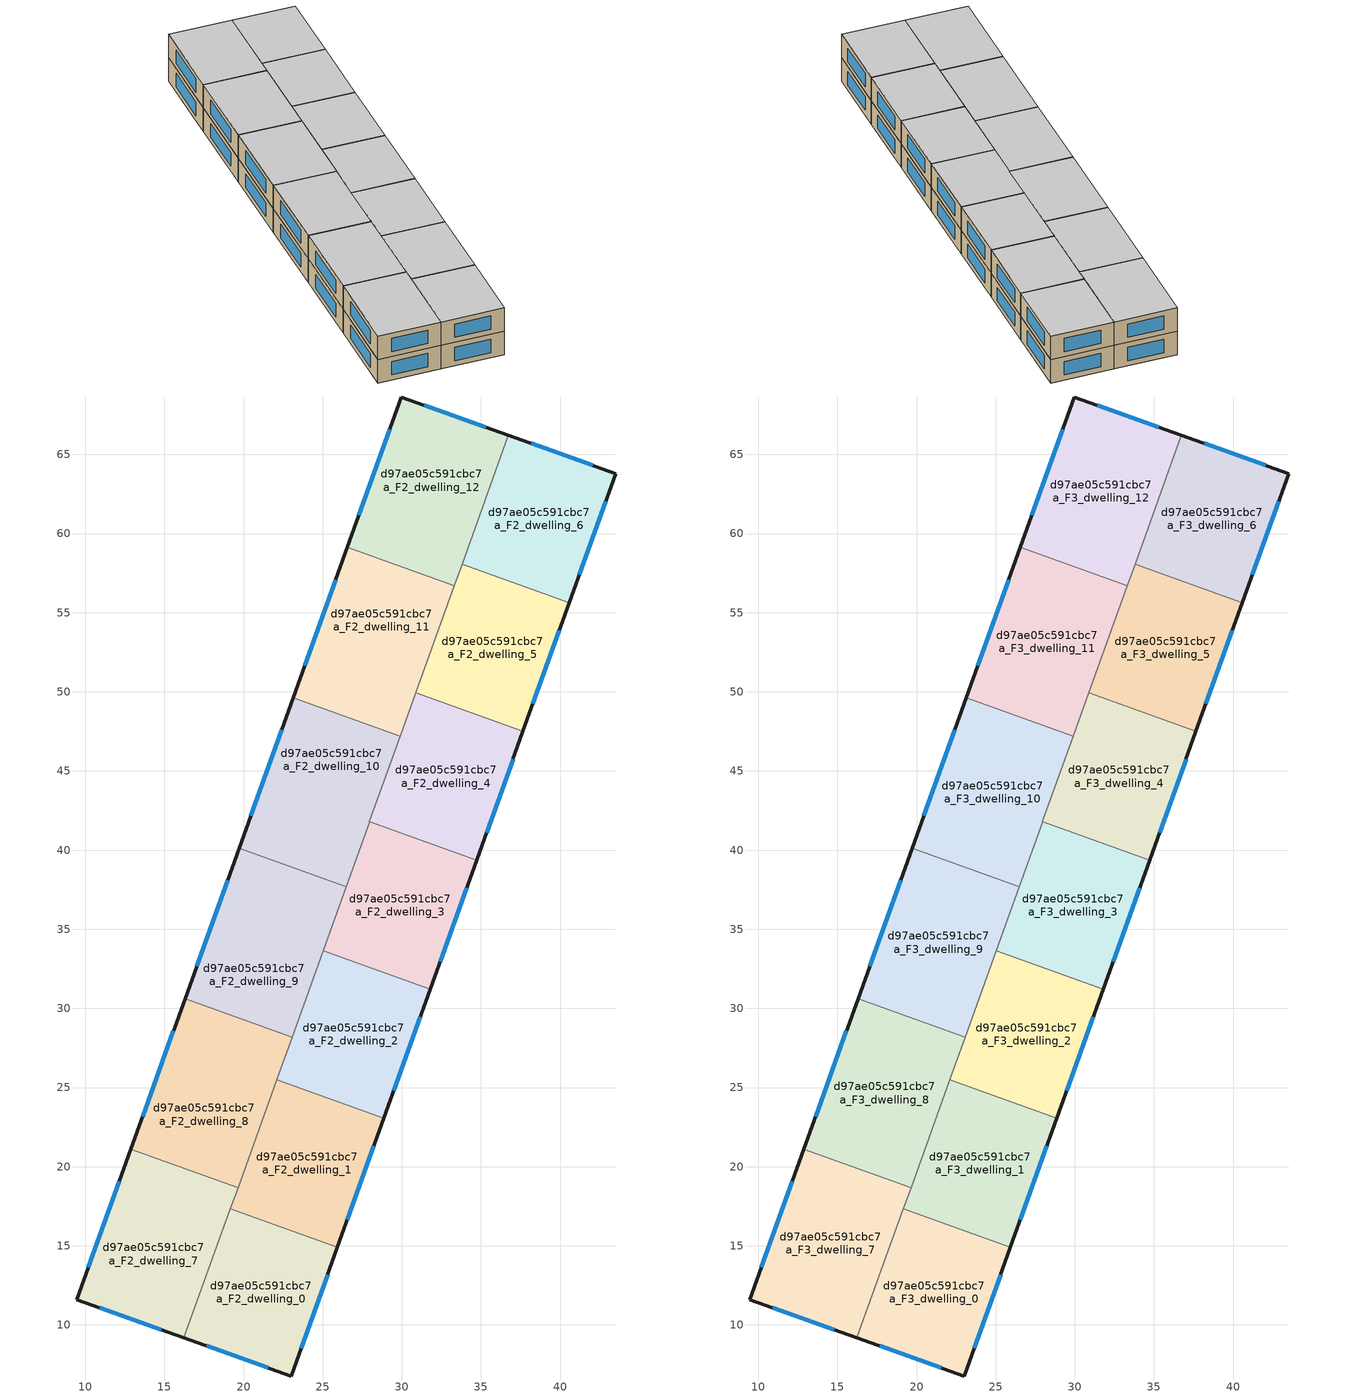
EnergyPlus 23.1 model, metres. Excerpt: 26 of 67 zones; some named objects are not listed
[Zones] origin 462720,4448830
d97ae05c591cbc7a_F2_dwelling_0
 floor to d97ae05c591cbc7a_F1_dwelling_0 (EU_floor_Construction): 25.93,14.92 23.01,6.78 16.24,9.19 19.17,17.35 z6
 wall outside (EU_wall_Construction): 16.24,9.19 23.01,6.78 25.93,14.92 z6:9
 wall to d97ae05c591cbc7a_F2_dwelling_1 (EU_wall_Construction): 25.93,14.92 19.17,17.35 z6:9
 wall to d97ae05c591cbc7a_F2_dwelling_7 (EU_wall_Construction): 19.17,17.35 16.24,9.19 z6:9
 window (EU_Window_Construction): 23.63,8.52 25.31,13.18 / 17.69,8.67 21.56,7.29 z6.64:8.36
d97ae05c591cbc7a_F2_dwelling_1
 floor to d97ae05c591cbc7a_F1_dwelling_1 (EU_floor_Construction): 28.86,23.07 25.93,14.92 19.17,17.35 22.1,25.5 z6
 wall outside (EU_wall_Construction): 25.93,14.92 28.86,23.07 z6:9
 wall to d97ae05c591cbc7a_F2_dwelling_2 (EU_wall_Construction): 28.86,23.07 22.1,25.5 z6:9
 wall to d97ae05c591cbc7a_F2_dwelling_8 (EU_wall_Construction): 22.1,25.5 19.65,18.68 z6:9
 wall to d97ae05c591cbc7a_F2_dwelling_7 (EU_wall_Construction): 19.65,18.68 19.17,17.35 z6:9
 window (EU_Window_Construction): 26.56,16.66 28.24,21.32 z6.64:8.36
d97ae05c591cbc7a_F2_dwelling_10
 floor to d97ae05c591cbc7a_F1_dwelling_11 (EU_floor_Construction): 29.9,47.19 27.95,41.76 21.18,44.19 23.14,49.62 z6
 floor to d97ae05c591cbc7a_F1_dwelling_10 (EU_floor_Construction): 27.95,41.76 26.48,37.69 19.72,40.12 21.18,44.19 z6
 wall outside (EU_wall_Construction): 23.14,49.62 19.72,40.12 z6:9
 wall to d97ae05c591cbc7a_F2_dwelling_9 (EU_wall_Construction): 19.72,40.12 26.48,37.69 z6:9
 wall to d97ae05c591cbc7a_F2_dwelling_11 (EU_wall_Construction): 29.9,47.19 23.14,49.62 z6:9
 wall to d97ae05c591cbc7a_F2_dwelling_4 (EU_wall_Construction): 27.96,41.79 29.9,47.19 z6:9
 wall to d97ae05c591cbc7a_F2_dwelling_3 (EU_wall_Construction): 26.49,37.69 27.96,41.79 z6:9
 window (EU_Window_Construction): 22.41,47.59 20.45,42.16 z6.64:8.36
d97ae05c591cbc7a_F2_dwelling_11
 floor to d97ae05c591cbc7a_F1_dwelling_12 (EU_floor_Construction): 33.32,56.7 30.88,49.91 24.11,52.34 26.55,59.13 z6
 floor to d97ae05c591cbc7a_F1_dwelling_11 (EU_floor_Construction): 30.88,49.91 29.9,47.19 23.14,49.62 24.11,52.34 z6
 wall outside (EU_wall_Construction): 26.55,59.13 23.14,49.62 z6:9
 wall to d97ae05c591cbc7a_F2_dwelling_12 (EU_wall_Construction): 33.32,56.7 26.55,59.13 z6:9
 wall to d97ae05c591cbc7a_F2_dwelling_5 (EU_wall_Construction): 30.89,49.93 33.32,56.7 z6:9
 wall to d97ae05c591cbc7a_F2_dwelling_4 (EU_wall_Construction): 29.9,47.19 30.89,49.93 z6:9
 window (EU_Window_Construction): 25.82,57.09 23.87,51.66 z6.64:8.36
d97ae05c591cbc7a_F2_dwelling_12
 floor to d97ae05c591cbc7a_F1_dwelling_13 (EU_floor_Construction): 36.74,66.21 33.81,58.05 27.04,60.49 29.97,68.62 z6
 floor to d97ae05c591cbc7a_F1_dwelling_12 (EU_floor_Construction): 33.81,58.05 33.32,56.7 26.55,59.13 27.04,60.49 z6
 wall outside (EU_wall_Construction): 36.74,66.21 29.97,68.62 26.55,59.13 z6:9
 wall to d97ae05c591cbc7a_F2_dwelling_6 (EU_wall_Construction): 33.81,58.07 36.74,66.21 z6:9
 wall to d97ae05c591cbc7a_F2_dwelling_5 (EU_wall_Construction): 33.32,56.7 33.81,58.07 z6:9
 window (EU_Window_Construction): 35.29,66.72 31.42,68.11 / 29.24,66.59 27.28,61.16 z6.64:8.36
d97ae05c591cbc7a_F2_dwelling_2
 floor to d97ae05c591cbc7a_F1_dwelling_2 (EU_floor_Construction): 31.79,31.21 28.86,23.07 22.1,25.5 25.03,33.64 z6
 wall outside (EU_wall_Construction): 28.86,23.07 31.79,31.21 z6:9
 wall to d97ae05c591cbc7a_F2_dwelling_3 (EU_wall_Construction): 31.79,31.21 25.03,33.64 z6:9
 wall to d97ae05c591cbc7a_F2_dwelling_9 (EU_wall_Construction): 25.03,33.64 23.07,28.19 z6:9
 wall to d97ae05c591cbc7a_F2_dwelling_8 (EU_wall_Construction): 23.07,28.19 22.1,25.5 z6:9
 window (EU_Window_Construction): 29.49,24.81 31.17,29.47 z6.64:8.36
d97ae05c591cbc7a_F2_dwelling_3
 floor to d97ae05c591cbc7a_F1_dwelling_3 (EU_floor_Construction): 34.72,39.36 31.79,31.21 25.03,33.64 27.96,41.79 z6
 wall outside (EU_wall_Construction): 31.79,31.21 34.72,39.36 z6:9
 wall to d97ae05c591cbc7a_F2_dwelling_4 (EU_wall_Construction): 34.72,39.36 27.96,41.79 z6:9
 wall to d97ae05c591cbc7a_F2_dwelling_9 (EU_wall_Construction): 26.48,37.69 25.03,33.64 z6:9
 window (EU_Window_Construction): 32.42,32.96 34.1,37.61 z6.64:8.36
d97ae05c591cbc7a_F2_dwelling_4
 floor to d97ae05c591cbc7a_F1_dwelling_4 (EU_floor_Construction): 37.65,47.5 34.72,39.36 27.96,41.79 30.89,49.93 z6
 wall outside (EU_wall_Construction): 34.72,39.36 37.65,47.5 z6:9
 wall to d97ae05c591cbc7a_F2_dwelling_5 (EU_wall_Construction): 37.65,47.5 30.89,49.93 z6:9
 window (EU_Window_Construction): 35.35,41.1 37.03,45.76 z6.64:8.36
d97ae05c591cbc7a_F2_dwelling_5
 floor to d97ae05c591cbc7a_F1_dwelling_5 (EU_floor_Construction): 40.58,55.64 37.65,47.5 30.89,49.93 33.81,58.07 z6
 wall outside (EU_wall_Construction): 37.65,47.5 40.58,55.64 z6:9
 wall to d97ae05c591cbc7a_F2_dwelling_6 (EU_wall_Construction): 40.58,55.64 33.81,58.07 z6:9
 window (EU_Window_Construction): 38.28,49.24 39.95,53.9 z6.64:8.36
d97ae05c591cbc7a_F2_dwelling_6
 floor to d97ae05c591cbc7a_F1_dwelling_6 (EU_floor_Construction): 43.51,63.79 40.58,55.64 33.81,58.07 36.74,66.21 z6
 wall outside (EU_wall_Construction): 40.58,55.64 43.51,63.79 36.74,66.21 z6:9
 window (EU_Window_Construction): 42.06,64.3 38.19,65.69 / 41.21,57.38 42.88,62.04 z6.64:8.36
d97ae05c591cbc7a_F2_dwelling_7
 floor to d97ae05c591cbc7a_F1_dwelling_7 (EU_floor_Construction): 19.16,17.33 16.24,9.19 9.47,11.61 12.4,19.76 z6
 floor to d97ae05c591cbc7a_F1_dwelling_8 (EU_floor_Construction): 19.65,18.69 19.16,17.33 12.4,19.76 12.89,21.12 z6
 wall outside (EU_wall_Construction): 12.89,21.12 9.47,11.61 16.24,9.19 z6:9
 wall to d97ae05c591cbc7a_F2_dwelling_8 (EU_wall_Construction): 19.65,18.68 12.89,21.12 z6:9
 window (EU_Window_Construction): 10.92,11.09 14.79,9.71 / 12.15,19.08 10.2,13.64 z6.64:8.36
d97ae05c591cbc7a_F2_dwelling_8
 floor to d97ae05c591cbc7a_F1_dwelling_8 (EU_floor_Construction): 22.09,25.47 19.65,18.69 12.89,21.12 15.33,27.91 z6
 floor to d97ae05c591cbc7a_F1_dwelling_9 (EU_floor_Construction): 23.07,28.19 22.1,25.5 22.09,25.47 15.33,27.91 16.3,30.62 z6
 wall outside (EU_wall_Construction): 16.3,30.62 12.89,21.12 z6:9
 wall to d97ae05c591cbc7a_F2_dwelling_9 (EU_wall_Construction): 23.07,28.19 16.3,30.62 z6:9
 window (EU_Window_Construction): 15.57,28.58 13.62,23.15 z6.64:8.36
d97ae05c591cbc7a_F2_dwelling_9
 floor to d97ae05c591cbc7a_F1_dwelling_10 (EU_floor_Construction): 26.48,37.69 25.02,33.62 18.26,36.05 19.72,40.12 z6
 floor to d97ae05c591cbc7a_F1_dwelling_9 (EU_floor_Construction): 25.02,33.62 23.07,28.19 16.3,30.62 18.26,36.05 z6
 wall outside (EU_wall_Construction): 19.72,40.12 16.3,30.62 z6:9
 window (EU_Window_Construction): 18.99,38.09 17.04,32.66 z6.64:8.36
d97ae05c591cbc7a_F3_dwelling_0
 floor to d97ae05c591cbc7a_F2_dwelling_0 (EU_floor_Construction): 25.93,14.92 23.01,6.78 16.24,9.19 19.17,17.35 z9
 wall outside (EU_wall_Construction): 16.24,9.19 23.01,6.78 25.93,14.92 z9:12
 wall to d97ae05c591cbc7a_F3_dwelling_1 (EU_wall_Construction): 25.93,14.92 19.17,17.35 z9:12
 wall to d97ae05c591cbc7a_F3_dwelling_7 (EU_wall_Construction): 19.17,17.35 16.24,9.19 z9:12
 window (EU_Window_Construction): 23.63,8.52 25.31,13.18 / 17.69,8.67 21.56,7.29 z9.64:11.36
 ceiling to d97ae05c591cbc7a_F4_dwelling_0 (EU_floor_Construction): 23.01,6.78 25.93,14.92 19.17,17.35 16.24,9.19 z12
d97ae05c591cbc7a_F3_dwelling_1
 floor to d97ae05c591cbc7a_F2_dwelling_1 (EU_floor_Construction): 28.86,23.07 25.93,14.92 19.17,17.35 22.1,25.5 z9
 wall outside (EU_wall_Construction): 25.93,14.92 28.86,23.07 z9:12
 wall to d97ae05c591cbc7a_F3_dwelling_2 (EU_wall_Construction): 28.86,23.07 22.1,25.5 z9:12
 wall to d97ae05c591cbc7a_F3_dwelling_8 (EU_wall_Construction): 22.1,25.5 19.65,18.68 z9:12
 wall to d97ae05c591cbc7a_F3_dwelling_7 (EU_wall_Construction): 19.65,18.68 19.17,17.35 z9:12
 window (EU_Window_Construction): 26.56,16.66 28.24,21.32 z9.64:11.36
 ceiling to d97ae05c591cbc7a_F4_dwelling_1 (EU_floor_Construction): 25.93,14.92 28.86,23.07 22.1,25.5 19.17,17.35 z12
d97ae05c591cbc7a_F3_dwelling_10
 floor to d97ae05c591cbc7a_F2_dwelling_10 (EU_floor_Construction): 29.9,47.19 26.48,37.69 19.72,40.12 23.14,49.62 z9
 wall outside (EU_wall_Construction): 23.14,49.62 19.72,40.12 z9:12
 wall to d97ae05c591cbc7a_F3_dwelling_9 (EU_wall_Construction): 19.72,40.12 26.48,37.69 z9:12
 wall to d97ae05c591cbc7a_F3_dwelling_11 (EU_wall_Construction): 29.9,47.19 23.14,49.62 z9:12
 wall to d97ae05c591cbc7a_F3_dwelling_4 (EU_wall_Construction): 27.96,41.79 29.9,47.19 z9:12
 wall to d97ae05c591cbc7a_F3_dwelling_3 (EU_wall_Construction): 26.49,37.69 27.96,41.79 z9:12
 window (EU_Window_Construction): 22.41,47.59 20.45,42.16 z9.64:11.36
 ceiling to d97ae05c591cbc7a_F4_dwelling_10 (EU_floor_Construction): 26.48,37.69 29.9,47.19 23.14,49.62 19.72,40.12 z12
d97ae05c591cbc7a_F3_dwelling_11
 floor to d97ae05c591cbc7a_F2_dwelling_11 (EU_floor_Construction): 33.32,56.7 29.9,47.19 23.14,49.62 26.55,59.13 z9
 wall outside (EU_wall_Construction): 26.55,59.13 23.14,49.62 z9:12
 wall to d97ae05c591cbc7a_F3_dwelling_12 (EU_wall_Construction): 33.32,56.7 26.55,59.13 z9:12
 wall to d97ae05c591cbc7a_F3_dwelling_5 (EU_wall_Construction): 30.89,49.93 33.32,56.7 z9:12
 wall to d97ae05c591cbc7a_F3_dwelling_4 (EU_wall_Construction): 29.9,47.19 30.89,49.93 z9:12
 window (EU_Window_Construction): 25.82,57.09 23.87,51.66 z9.64:11.36
 ceiling to d97ae05c591cbc7a_F4_dwelling_11 (EU_floor_Construction): 29.9,47.19 33.32,56.7 26.55,59.13 23.14,49.62 z12
d97ae05c591cbc7a_F3_dwelling_12
 floor to d97ae05c591cbc7a_F2_dwelling_12 (EU_floor_Construction): 36.74,66.21 33.32,56.7 26.55,59.13 29.97,68.62 z9
 wall outside (EU_wall_Construction): 36.74,66.21 29.97,68.62 26.55,59.13 z9:12
 wall to d97ae05c591cbc7a_F3_dwelling_6 (EU_wall_Construction): 33.81,58.07 36.74,66.21 z9:12
 wall to d97ae05c591cbc7a_F3_dwelling_5 (EU_wall_Construction): 33.32,56.7 33.81,58.07 z9:12
 window (EU_Window_Construction): 35.29,66.72 31.42,68.11 / 29.24,66.59 27.28,61.16 z9.64:11.36
 ceiling to d97ae05c591cbc7a_F4_dwelling_12 (EU_floor_Construction): 33.32,56.7 36.74,66.21 29.97,68.62 26.55,59.13 z12
d97ae05c591cbc7a_F3_dwelling_2
 floor to d97ae05c591cbc7a_F2_dwelling_2 (EU_floor_Construction): 31.79,31.21 28.86,23.07 22.1,25.5 25.03,33.64 z9
 wall outside (EU_wall_Construction): 28.86,23.07 31.79,31.21 z9:12
 wall to d97ae05c591cbc7a_F3_dwelling_3 (EU_wall_Construction): 31.79,31.21 25.03,33.64 z9:12
 wall to d97ae05c591cbc7a_F3_dwelling_9 (EU_wall_Construction): 25.03,33.64 23.07,28.19 z9:12
 wall to d97ae05c591cbc7a_F3_dwelling_8 (EU_wall_Construction): 23.07,28.19 22.1,25.5 z9:12
 window (EU_Window_Construction): 29.49,24.81 31.17,29.47 z9.64:11.36
 ceiling to d97ae05c591cbc7a_F4_dwelling_2 (EU_floor_Construction): 28.86,23.07 31.79,31.21 25.03,33.64 22.1,25.5 z12
d97ae05c591cbc7a_F3_dwelling_3
 floor to d97ae05c591cbc7a_F2_dwelling_3 (EU_floor_Construction): 34.72,39.36 31.79,31.21 25.03,33.64 27.96,41.79 z9
 wall outside (EU_wall_Construction): 31.79,31.21 34.72,39.36 z9:12
 wall to d97ae05c591cbc7a_F3_dwelling_4 (EU_wall_Construction): 34.72,39.36 27.96,41.79 z9:12
 wall to d97ae05c591cbc7a_F3_dwelling_9 (EU_wall_Construction): 26.48,37.69 25.03,33.64 z9:12
 window (EU_Window_Construction): 32.42,32.96 34.1,37.61 z9.64:11.36
 ceiling to d97ae05c591cbc7a_F4_dwelling_3 (EU_floor_Construction): 31.79,31.21 34.72,39.36 27.96,41.79 25.03,33.64 z12
d97ae05c591cbc7a_F3_dwelling_4
 floor to d97ae05c591cbc7a_F2_dwelling_4 (EU_floor_Construction): 37.65,47.5 34.72,39.36 27.96,41.79 30.89,49.93 z9
 wall outside (EU_wall_Construction): 34.72,39.36 37.65,47.5 z9:12
 wall to d97ae05c591cbc7a_F3_dwelling_5 (EU_wall_Construction): 37.65,47.5 30.89,49.93 z9:12
 window (EU_Window_Construction): 35.35,41.1 37.03,45.76 z9.64:11.36
 ceiling to d97ae05c591cbc7a_F4_dwelling_4 (EU_floor_Construction): 34.72,39.36 37.65,47.5 30.89,49.93 27.96,41.79 z12
d97ae05c591cbc7a_F3_dwelling_5
 floor to d97ae05c591cbc7a_F2_dwelling_5 (EU_floor_Construction): 40.58,55.64 37.65,47.5 30.89,49.93 33.81,58.07 z9
 wall outside (EU_wall_Construction): 37.65,47.5 40.58,55.64 z9:12
 wall to d97ae05c591cbc7a_F3_dwelling_6 (EU_wall_Construction): 40.58,55.64 33.81,58.07 z9:12
 window (EU_Window_Construction): 38.28,49.24 39.95,53.9 z9.64:11.36
 ceiling to d97ae05c591cbc7a_F4_dwelling_5 (EU_floor_Construction): 37.65,47.5 40.58,55.64 33.81,58.07 30.89,49.93 z12
d97ae05c591cbc7a_F3_dwelling_6
 floor to d97ae05c591cbc7a_F2_dwelling_6 (EU_floor_Construction): 43.51,63.79 40.58,55.64 33.81,58.07 36.74,66.21 z9
 wall outside (EU_wall_Construction): 40.58,55.64 43.51,63.79 36.74,66.21 z9:12
 window (EU_Window_Construction): 42.06,64.3 38.19,65.69 / 41.21,57.38 42.88,62.04 z9.64:11.36
 ceiling to d97ae05c591cbc7a_F4_dwelling_6 (EU_floor_Construction): 40.58,55.64 43.51,63.79 36.74,66.21 33.81,58.07 z12
d97ae05c591cbc7a_F3_dwelling_7
 floor to d97ae05c591cbc7a_F2_dwelling_7 (EU_floor_Construction): 19.65,18.68 16.24,9.19 9.47,11.61 12.89,21.12 z9
 wall outside (EU_wall_Construction): 12.89,21.12 9.47,11.61 16.24,9.19 z9:12
 wall to d97ae05c591cbc7a_F3_dwelling_8 (EU_wall_Construction): 19.65,18.68 12.89,21.12 z9:12
 window (EU_Window_Construction): 10.92,11.09 14.79,9.71 / 12.15,19.08 10.2,13.64 z9.64:11.36
 ceiling to d97ae05c591cbc7a_F4_dwelling_7 (EU_floor_Construction): 16.24,9.19 19.65,18.68 12.89,21.12 9.47,11.61 z12
d97ae05c591cbc7a_F3_dwelling_8
 floor to d97ae05c591cbc7a_F2_dwelling_8 (EU_floor_Construction): 23.07,28.19 19.65,18.68 12.89,21.12 16.3,30.62 z9
 wall outside (EU_wall_Construction): 16.3,30.62 12.89,21.12 z9:12
 wall to d97ae05c591cbc7a_F3_dwelling_9 (EU_wall_Construction): 23.07,28.19 16.3,30.62 z9:12
 window (EU_Window_Construction): 15.57,28.58 13.62,23.15 z9.64:11.36
 ceiling to d97ae05c591cbc7a_F4_dwelling_8 (EU_floor_Construction): 19.65,18.68 23.07,28.19 16.3,30.62 12.89,21.12 z12
d97ae05c591cbc7a_F3_dwelling_9
 floor to d97ae05c591cbc7a_F2_dwelling_9 (EU_floor_Construction): 26.48,37.69 23.07,28.19 16.3,30.62 19.72,40.12 z9
 wall outside (EU_wall_Construction): 19.72,40.12 16.3,30.62 z9:12
 window (EU_Window_Construction): 18.99,38.09 17.04,32.66 z9.64:11.36
 ceiling to d97ae05c591cbc7a_F4_dwelling_9 (EU_floor_Construction): 23.07,28.19 26.48,37.69 19.72,40.12 16.3,30.62 z12
[Building]
EU S2 Campaign: North Axis=0; Terrain=City; Solar Distribution=FullExterior
[Site:Location]
Yerevan-Zvartnots.Intl.AP: Latitude=40.15; Longitude=44.383; Time Zone=4; Elevation=854
[SizingPeriod:WeatherFileDays]
AnnualSizingPeriod: Begin Month=1; Begin Day of Month=1; End Month=12; End Day of Month=31; Day of Week for Start Day=Monday; Use Weather File Daylight Saving Period=No; Use Weather File Rain and Snow Indicators=No
[MATERIAL]
EU_InternalMass_Material: Roughness=MediumRough; Thickness=0.1; Conductivity=1; Density=1800; Specific Heat=900; Thermal Absorptance=0.9; Solar Absorptance=0.7; Visible Absorptance=0.7
[MATERIAL:NOMASS] Roughness=MediumRough; Thermal Absorptance=0.9; Solar Absorptance=0.7; Visible Absorptance=0.7
Name | Thermal Resistance
EU_wall_NoMass | 1.05043
EU_floor_NoMass | 0.478065
[WINDOWMATERIAL:SIMPLEGLAZINGSYSTEM]
EU_Window_SimpleGlazing: UFactor=2.5566; Solar Heat Gain Coefficient=0.75; Visible Transmittance=0.75
[CONSTRUCTION]
EU_wall_Construction: EU_wall_NoMass
EU_floor_Construction: EU_floor_NoMass
EU_Window_Construction: EU_Window_SimpleGlazing
EU_InternalMass_Construction: EU_InternalMass_Material
[ZONE] Type=1; Multiplier=1; Ceiling Height=autocalculate; Floor Area=autocalculate; Part of Total Floor Area=Yes
Name | Volume
d97ae05c591cbc7a_F2_dwelling_0; d97ae05c591cbc7a_F3_dwelling_0 | 186.646
d97ae05c591cbc7a_F2_dwelling_1; d97ae05c591cbc7a_F3_dwelling_1 | 186.659
d97ae05c591cbc7a_F2_dwelling_10; d97ae05c591cbc7a_F3_dwelling_10 | 217.756
d97ae05c591cbc7a_F2_dwelling_11; d97ae05c591cbc7a_F3_dwelling_11 | 217.776
d97ae05c591cbc7a_F2_dwelling_12; d97ae05c591cbc7a_F3_dwelling_12 | 217.79
d97ae05c591cbc7a_F2_dwelling_2; d97ae05c591cbc7a_F3_dwelling_2 | 186.682
d97ae05c591cbc7a_F2_dwelling_3; d97ae05c591cbc7a_F3_dwelling_3 | 186.675
d97ae05c591cbc7a_F2_dwelling_4; d97ae05c591cbc7a_F3_dwelling_4 | 186.668
d97ae05c591cbc7a_F2_dwelling_5; d97ae05c591cbc7a_F3_dwelling_5 | 186.669
d97ae05c591cbc7a_F2_dwelling_6; d97ae05c591cbc7a_F3_dwelling_6 | 186.678
d97ae05c591cbc7a_F2_dwelling_7; d97ae05c591cbc7a_F3_dwelling_7 | 217.775
d97ae05c591cbc7a_F2_dwelling_8; d97ae05c591cbc7a_F3_dwelling_8 | 217.794
d97ae05c591cbc7a_F2_dwelling_9; d97ae05c591cbc7a_F3_dwelling_9 | 217.787
[INTERNALMASS] Construction=EU_InternalMass_Construction
Name | Zone or ZoneList | Surface Area
d97ae05c591cbc7a_F2_dwelling_0_EU_InternalMass | d97ae05c591cbc7a_F2_dwelling_0 | 62.2153
d97ae05c591cbc7a_F2_dwelling_1_EU_InternalMass | d97ae05c591cbc7a_F2_dwelling_1 | 62.2196
d97ae05c591cbc7a_F2_dwelling_2_EU_InternalMass | d97ae05c591cbc7a_F2_dwelling_2 | 62.2272
d97ae05c591cbc7a_F2_dwelling_3_EU_InternalMass | d97ae05c591cbc7a_F2_dwelling_3 | 62.2247
d97ae05c591cbc7a_F2_dwelling_4_EU_InternalMass | d97ae05c591cbc7a_F2_dwelling_4 | 62.2227
d97ae05c591cbc7a_F2_dwelling_5_EU_InternalMass | d97ae05c591cbc7a_F2_dwelling_5 | 62.223
d97ae05c591cbc7a_F2_dwelling_6_EU_InternalMass | d97ae05c591cbc7a_F2_dwelling_6 | 62.226
d97ae05c591cbc7a_F2_dwelling_7_EU_InternalMass | d97ae05c591cbc7a_F2_dwelling_7 | 72.5916
d97ae05c591cbc7a_F2_dwelling_8_EU_InternalMass | d97ae05c591cbc7a_F2_dwelling_8 | 72.5979
d97ae05c591cbc7a_F2_dwelling_9_EU_InternalMass | d97ae05c591cbc7a_F2_dwelling_9 | 72.5955
d97ae05c591cbc7a_F2_dwelling_10_EU_InternalMass | d97ae05c591cbc7a_F2_dwelling_10 | 72.5888
d97ae05c591cbc7a_F2_dwelling_11_EU_InternalMass | d97ae05c591cbc7a_F2_dwelling_11 | 72.592
d97ae05c591cbc7a_F2_dwelling_12_EU_InternalMass | d97ae05c591cbc7a_F2_dwelling_12 | 72.5966
d97ae05c591cbc7a_F3_dwelling_0_EU_InternalMass | d97ae05c591cbc7a_F3_dwelling_0 | 62.2153
d97ae05c591cbc7a_F3_dwelling_1_EU_InternalMass | d97ae05c591cbc7a_F3_dwelling_1 | 62.2196
d97ae05c591cbc7a_F3_dwelling_2_EU_InternalMass | d97ae05c591cbc7a_F3_dwelling_2 | 62.2272
d97ae05c591cbc7a_F3_dwelling_3_EU_InternalMass | d97ae05c591cbc7a_F3_dwelling_3 | 62.2247
d97ae05c591cbc7a_F3_dwelling_4_EU_InternalMass | d97ae05c591cbc7a_F3_dwelling_4 | 62.2227
d97ae05c591cbc7a_F3_dwelling_5_EU_InternalMass | d97ae05c591cbc7a_F3_dwelling_5 | 62.223
d97ae05c591cbc7a_F3_dwelling_6_EU_InternalMass | d97ae05c591cbc7a_F3_dwelling_6 | 62.226
d97ae05c591cbc7a_F3_dwelling_7_EU_InternalMass | d97ae05c591cbc7a_F3_dwelling_7 | 72.5916
d97ae05c591cbc7a_F3_dwelling_8_EU_InternalMass | d97ae05c591cbc7a_F3_dwelling_8 | 72.5979
d97ae05c591cbc7a_F3_dwelling_9_EU_InternalMass | d97ae05c591cbc7a_F3_dwelling_9 | 72.5955
d97ae05c591cbc7a_F3_dwelling_10_EU_InternalMass | d97ae05c591cbc7a_F3_dwelling_10 | 72.5888
d97ae05c591cbc7a_F3_dwelling_11_EU_InternalMass | d97ae05c591cbc7a_F3_dwelling_11 | 72.592
d97ae05c591cbc7a_F3_dwelling_12_EU_InternalMass | d97ae05c591cbc7a_F3_dwelling_12 | 72.5966
[OTHEREQUIPMENT] Fuel Type=Electricity; Design Level Calculation Method=Watts/Area; Power per Zone Floor Area=1; Fraction Latent=0; Fraction Radiant=0; Fraction Lost=0; Carbon Dioxide Generation Rate=0; EndUse Subcategory=EU_Step8_InternalGains
Name | Zone or ZoneList or Space or SpaceList | Schedule
EU_Step8_InternalGain_d97ae05c591cbc7a_F2_dwelling_0_f000 | d97ae05c591cbc7a_F2_dwelling_0 | EU_Step8_GainSchedule_d97ae05c591cbc7a_F2_dwelling_0_f000
EU_Step8_InternalGain_d97ae05c591cbc7a_F2_dwelling_1_f000 | d97ae05c591cbc7a_F2_dwelling_1 | EU_Step8_GainSchedule_d97ae05c591cbc7a_F2_dwelling_1_f000
EU_Step8_InternalGain_d97ae05c591cbc7a_F2_dwelling_2_f000 | d97ae05c591cbc7a_F2_dwelling_2 | EU_Step8_GainSchedule_d97ae05c591cbc7a_F2_dwelling_2_f000
EU_Step8_InternalGain_d97ae05c591cbc7a_F2_dwelling_3_f000 | d97ae05c591cbc7a_F2_dwelling_3 | EU_Step8_GainSchedule_d97ae05c591cbc7a_F2_dwelling_3_f000
EU_Step8_InternalGain_d97ae05c591cbc7a_F2_dwelling_4_f000 | d97ae05c591cbc7a_F2_dwelling_4 | EU_Step8_GainSchedule_d97ae05c591cbc7a_F2_dwelling_4_f000
EU_Step8_InternalGain_d97ae05c591cbc7a_F2_dwelling_5_f000 | d97ae05c591cbc7a_F2_dwelling_5 | EU_Step8_GainSchedule_d97ae05c591cbc7a_F2_dwelling_5_f000
EU_Step8_InternalGain_d97ae05c591cbc7a_F2_dwelling_6_f000 | d97ae05c591cbc7a_F2_dwelling_6 | EU_Step8_GainSchedule_d97ae05c591cbc7a_F2_dwelling_6_f000
EU_Step8_InternalGain_d97ae05c591cbc7a_F2_dwelling_7_f000 | d97ae05c591cbc7a_F2_dwelling_7 | EU_Step8_GainSchedule_d97ae05c591cbc7a_F2_dwelling_7_f000
EU_Step8_InternalGain_d97ae05c591cbc7a_F2_dwelling_8_f000 | d97ae05c591cbc7a_F2_dwelling_8 | EU_Step8_GainSchedule_d97ae05c591cbc7a_F2_dwelling_8_f000
EU_Step8_InternalGain_d97ae05c591cbc7a_F2_dwelling_9_f000 | d97ae05c591cbc7a_F2_dwelling_9 | EU_Step8_GainSchedule_d97ae05c591cbc7a_F2_dwelling_9_f000
EU_Step8_InternalGain_d97ae05c591cbc7a_F2_dwelling_10_f000 | d97ae05c591cbc7a_F2_dwelling_10 | EU_Step8_GainSchedule_d97ae05c591cbc7a_F2_dwelling_10_f000
EU_Step8_InternalGain_d97ae05c591cbc7a_F2_dwelling_11_f000 | d97ae05c591cbc7a_F2_dwelling_11 | EU_Step8_GainSchedule_d97ae05c591cbc7a_F2_dwelling_11_f000
EU_Step8_InternalGain_d97ae05c591cbc7a_F2_dwelling_12_f000 | d97ae05c591cbc7a_F2_dwelling_12 | EU_Step8_GainSchedule_d97ae05c591cbc7a_F2_dwelling_12_f000
EU_Step8_InternalGain_d97ae05c591cbc7a_F3_dwelling_0_f000 | d97ae05c591cbc7a_F3_dwelling_0 | EU_Step8_GainSchedule_d97ae05c591cbc7a_F3_dwelling_0_f000
EU_Step8_InternalGain_d97ae05c591cbc7a_F3_dwelling_1_f000 | d97ae05c591cbc7a_F3_dwelling_1 | EU_Step8_GainSchedule_d97ae05c591cbc7a_F3_dwelling_1_f000
EU_Step8_InternalGain_d97ae05c591cbc7a_F3_dwelling_2_f000 | d97ae05c591cbc7a_F3_dwelling_2 | EU_Step8_GainSchedule_d97ae05c591cbc7a_F3_dwelling_2_f000
EU_Step8_InternalGain_d97ae05c591cbc7a_F3_dwelling_3_f000 | d97ae05c591cbc7a_F3_dwelling_3 | EU_Step8_GainSchedule_d97ae05c591cbc7a_F3_dwelling_3_f000
EU_Step8_InternalGain_d97ae05c591cbc7a_F3_dwelling_4_f000 | d97ae05c591cbc7a_F3_dwelling_4 | EU_Step8_GainSchedule_d97ae05c591cbc7a_F3_dwelling_4_f000
EU_Step8_InternalGain_d97ae05c591cbc7a_F3_dwelling_5_f000 | d97ae05c591cbc7a_F3_dwelling_5 | EU_Step8_GainSchedule_d97ae05c591cbc7a_F3_dwelling_5_f000
EU_Step8_InternalGain_d97ae05c591cbc7a_F3_dwelling_6_f000 | d97ae05c591cbc7a_F3_dwelling_6 | EU_Step8_GainSchedule_d97ae05c591cbc7a_F3_dwelling_6_f000
EU_Step8_InternalGain_d97ae05c591cbc7a_F3_dwelling_7_f000 | d97ae05c591cbc7a_F3_dwelling_7 | EU_Step8_GainSchedule_d97ae05c591cbc7a_F3_dwelling_7_f000
EU_Step8_InternalGain_d97ae05c591cbc7a_F3_dwelling_8_f000 | d97ae05c591cbc7a_F3_dwelling_8 | EU_Step8_GainSchedule_d97ae05c591cbc7a_F3_dwelling_8_f000
EU_Step8_InternalGain_d97ae05c591cbc7a_F3_dwelling_9_f000 | d97ae05c591cbc7a_F3_dwelling_9 | EU_Step8_GainSchedule_d97ae05c591cbc7a_F3_dwelling_9_f000
EU_Step8_InternalGain_d97ae05c591cbc7a_F3_dwelling_10_f000 | d97ae05c591cbc7a_F3_dwelling_10 | EU_Step8_GainSchedule_d97ae05c591cbc7a_F3_dwelling_10_f000
EU_Step8_InternalGain_d97ae05c591cbc7a_F3_dwelling_11_f000 | d97ae05c591cbc7a_F3_dwelling_11 | EU_Step8_GainSchedule_d97ae05c591cbc7a_F3_dwelling_11_f000
EU_Step8_InternalGain_d97ae05c591cbc7a_F3_dwelling_12_f000 | d97ae05c591cbc7a_F3_dwelling_12 | EU_Step8_GainSchedule_d97ae05c591cbc7a_F3_dwelling_12_f000
[ZONEVENTILATION:DESIGNFLOWRATE] Schedule=EU_AlwaysOn; Design Flow Rate Calculation Method=AirChanges/Hour; Air Changes per Hour=0.557805; Ventilation Type=Natural; Fan Pressure Rise=0; Fan Total Efficiency=1; Constant Term Coefficient=1; Temperature Term Coefficient=0; Velocity Term Coefficient=0; Velocity Squared Term Coefficient=0; Minimum Indoor Temperature=-100; Maximum Indoor Temperature=100; Delta Temperature=-100; Minimum Outdoor Temperature=-100; Maximum Outdoor Temperature=100; Maximum Wind Speed=40
Name | Zone or ZoneList or Space or SpaceList
EU_ConstantAir_d97ae05c591cbc7a_F2_dwelling_0 | d97ae05c591cbc7a_F2_dwelling_0
EU_ConstantAir_d97ae05c591cbc7a_F2_dwelling_1 | d97ae05c591cbc7a_F2_dwelling_1
EU_ConstantAir_d97ae05c591cbc7a_F2_dwelling_2 | d97ae05c591cbc7a_F2_dwelling_2
EU_ConstantAir_d97ae05c591cbc7a_F2_dwelling_3 | d97ae05c591cbc7a_F2_dwelling_3
EU_ConstantAir_d97ae05c591cbc7a_F2_dwelling_4 | d97ae05c591cbc7a_F2_dwelling_4
EU_ConstantAir_d97ae05c591cbc7a_F2_dwelling_5 | d97ae05c591cbc7a_F2_dwelling_5
EU_ConstantAir_d97ae05c591cbc7a_F2_dwelling_6 | d97ae05c591cbc7a_F2_dwelling_6
EU_ConstantAir_d97ae05c591cbc7a_F2_dwelling_7 | d97ae05c591cbc7a_F2_dwelling_7
EU_ConstantAir_d97ae05c591cbc7a_F2_dwelling_8 | d97ae05c591cbc7a_F2_dwelling_8
EU_ConstantAir_d97ae05c591cbc7a_F2_dwelling_9 | d97ae05c591cbc7a_F2_dwelling_9
EU_ConstantAir_d97ae05c591cbc7a_F2_dwelling_10 | d97ae05c591cbc7a_F2_dwelling_10
EU_ConstantAir_d97ae05c591cbc7a_F2_dwelling_11 | d97ae05c591cbc7a_F2_dwelling_11
EU_ConstantAir_d97ae05c591cbc7a_F2_dwelling_12 | d97ae05c591cbc7a_F2_dwelling_12
EU_ConstantAir_d97ae05c591cbc7a_F3_dwelling_0 | d97ae05c591cbc7a_F3_dwelling_0
EU_ConstantAir_d97ae05c591cbc7a_F3_dwelling_1 | d97ae05c591cbc7a_F3_dwelling_1
EU_ConstantAir_d97ae05c591cbc7a_F3_dwelling_2 | d97ae05c591cbc7a_F3_dwelling_2
EU_ConstantAir_d97ae05c591cbc7a_F3_dwelling_3 | d97ae05c591cbc7a_F3_dwelling_3
EU_ConstantAir_d97ae05c591cbc7a_F3_dwelling_4 | d97ae05c591cbc7a_F3_dwelling_4
EU_ConstantAir_d97ae05c591cbc7a_F3_dwelling_5 | d97ae05c591cbc7a_F3_dwelling_5
EU_ConstantAir_d97ae05c591cbc7a_F3_dwelling_6 | d97ae05c591cbc7a_F3_dwelling_6
EU_ConstantAir_d97ae05c591cbc7a_F3_dwelling_7 | d97ae05c591cbc7a_F3_dwelling_7
EU_ConstantAir_d97ae05c591cbc7a_F3_dwelling_8 | d97ae05c591cbc7a_F3_dwelling_8
EU_ConstantAir_d97ae05c591cbc7a_F3_dwelling_9 | d97ae05c591cbc7a_F3_dwelling_9
EU_ConstantAir_d97ae05c591cbc7a_F3_dwelling_10 | d97ae05c591cbc7a_F3_dwelling_10
EU_ConstantAir_d97ae05c591cbc7a_F3_dwelling_11 | d97ae05c591cbc7a_F3_dwelling_11
EU_ConstantAir_d97ae05c591cbc7a_F3_dwelling_12 | d97ae05c591cbc7a_F3_dwelling_12
[HVACTEMPLATE:ZONE:IDEALLOADSAIRSYSTEM] System Availability Schedule=EU_AlwaysOn; Maximum Heating Supply Air Temperature=50; Minimum Cooling Supply Air Temperature=13; Maximum Heating Supply Air Humidity Ratio=0.0156; Minimum Cooling Supply Air Humidity Ratio=0.0077; Heating Limit=NoLimit; Cooling Limit=NoLimit; Heating Availability Schedule=EU_AlwaysOn; Cooling Availability Schedule=EU_CoolingOff; Dehumidification Control Type=ConstantSensibleHeatRatio; Cooling Sensible Heat Ratio=0.7; Dehumidification Setpoint=60; Humidification Control Type=None; Humidification Setpoint=30; Outdoor Air Method=None; Outdoor Air Flow Rate per Person=0.00944; Outdoor Air Flow Rate per Zone Floor Area=0; Outdoor Air Flow Rate per Zone=0; Demand Controlled Ventilation Type=None; Outdoor Air Economizer Type=NoEconomizer; Heat Recovery Type=None; Sensible Heat Recovery Effectiveness=0.7; Latent Heat Recovery Effectiveness=0.65
Name | Template Thermostat
d97ae05c591cbc7a_F2_dwelling_0 | EU_HeatOnly_d97ae05c591cbc7a_F2_dwelling_0
d97ae05c591cbc7a_F2_dwelling_1 | EU_HeatOnly_d97ae05c591cbc7a_F2_dwelling_1
d97ae05c591cbc7a_F2_dwelling_2 | EU_HeatOnly_d97ae05c591cbc7a_F2_dwelling_2
d97ae05c591cbc7a_F2_dwelling_3 | EU_HeatOnly_d97ae05c591cbc7a_F2_dwelling_3
d97ae05c591cbc7a_F2_dwelling_4 | EU_HeatOnly_d97ae05c591cbc7a_F2_dwelling_4
d97ae05c591cbc7a_F2_dwelling_5 | EU_HeatOnly_d97ae05c591cbc7a_F2_dwelling_5
d97ae05c591cbc7a_F2_dwelling_6 | EU_HeatOnly_d97ae05c591cbc7a_F2_dwelling_6
d97ae05c591cbc7a_F2_dwelling_7 | EU_HeatOnly_d97ae05c591cbc7a_F2_dwelling_7
d97ae05c591cbc7a_F2_dwelling_8 | EU_HeatOnly_d97ae05c591cbc7a_F2_dwelling_8
d97ae05c591cbc7a_F2_dwelling_9 | EU_HeatOnly_d97ae05c591cbc7a_F2_dwelling_9
d97ae05c591cbc7a_F2_dwelling_10 | EU_HeatOnly_d97ae05c591cbc7a_F2_dwelling_10
d97ae05c591cbc7a_F2_dwelling_11 | EU_HeatOnly_d97ae05c591cbc7a_F2_dwelling_11
d97ae05c591cbc7a_F2_dwelling_12 | EU_HeatOnly_d97ae05c591cbc7a_F2_dwelling_12
d97ae05c591cbc7a_F3_dwelling_0 | EU_HeatOnly_d97ae05c591cbc7a_F3_dwelling_0
d97ae05c591cbc7a_F3_dwelling_1 | EU_HeatOnly_d97ae05c591cbc7a_F3_dwelling_1
d97ae05c591cbc7a_F3_dwelling_2 | EU_HeatOnly_d97ae05c591cbc7a_F3_dwelling_2
d97ae05c591cbc7a_F3_dwelling_3 | EU_HeatOnly_d97ae05c591cbc7a_F3_dwelling_3
d97ae05c591cbc7a_F3_dwelling_4 | EU_HeatOnly_d97ae05c591cbc7a_F3_dwelling_4
d97ae05c591cbc7a_F3_dwelling_5 | EU_HeatOnly_d97ae05c591cbc7a_F3_dwelling_5
d97ae05c591cbc7a_F3_dwelling_6 | EU_HeatOnly_d97ae05c591cbc7a_F3_dwelling_6
d97ae05c591cbc7a_F3_dwelling_7 | EU_HeatOnly_d97ae05c591cbc7a_F3_dwelling_7
d97ae05c591cbc7a_F3_dwelling_8 | EU_HeatOnly_d97ae05c591cbc7a_F3_dwelling_8
d97ae05c591cbc7a_F3_dwelling_9 | EU_HeatOnly_d97ae05c591cbc7a_F3_dwelling_9
d97ae05c591cbc7a_F3_dwelling_10 | EU_HeatOnly_d97ae05c591cbc7a_F3_dwelling_10
d97ae05c591cbc7a_F3_dwelling_11 | EU_HeatOnly_d97ae05c591cbc7a_F3_dwelling_11
d97ae05c591cbc7a_F3_dwelling_12 | EU_HeatOnly_d97ae05c591cbc7a_F3_dwelling_12
[SIZING:ZONE] Zone Cooling Design Supply Air Temperature Input Method=SupplyAirTemperature; Zone Cooling Design Supply Air Temperature=13; Zone Heating Design Supply Air Temperature Input Method=SupplyAirTemperature; Zone Heating Design Supply Air Temperature=50; Zone Cooling Design Supply Air Humidity Ratio=0.008; Zone Heating Design Supply Air Humidity Ratio=0.008; Cooling Design Air Flow Method=DesignDay; Cooling Design Air Flow Rate=0; Cooling Minimum Air Flow per Zone Floor Area=0.000762; Cooling Minimum Air Flow=0; Cooling Minimum Air Flow Fraction=0.2; Heating Design Air Flow Method=DesignDay; Heating Design Air Flow Rate=0; Heating Maximum Air Flow per Zone Floor Area=0.002032; Heating Maximum Air Flow=0.141576; Heating Maximum Air Flow Fraction=0.3; Account for Dedicated Outdoor Air System=No; Dedicated Outdoor Air System Control Strategy=NeutralSupplyAir; Dedicated Outdoor Air Low Setpoint Temperature for Design=autosize; Dedicated Outdoor Air High Setpoint Temperature for Design=autosize; Zone Load Sizing Method=Sensible Load Only No Latent Load; Zone Latent Cooling Design Supply Air Humidity Ratio Input Method=HumidityRatioDifference; Zone Cooling Design Supply Air Humidity Ratio Difference=0.005; Zone Latent Heating Design Supply Air Humidity Ratio Input Method=HumidityRatioDifference; Zone Humidification Design Supply Air Humidity Ratio Difference=0.005
d97ae05c591cbc7a_F2_dwelling_0; d97ae05c591cbc7a_F2_dwelling_1; d97ae05c591cbc7a_F2_dwelling_2; d97ae05c591cbc7a_F2_dwelling_3; d97ae05c591cbc7a_F2_dwelling_4; d97ae05c591cbc7a_F2_dwelling_5; d97ae05c591cbc7a_F2_dwelling_6; d97ae05c591cbc7a_F2_dwelling_7; d97ae05c591cbc7a_F2_dwelling_8; d97ae05c591cbc7a_F2_dwelling_9; d97ae05c591cbc7a_F2_dwelling_10; d97ae05c591cbc7a_F2_dwelling_11; d97ae05c591cbc7a_F2_dwelling_12; d97ae05c591cbc7a_F3_dwelling_0; d97ae05c591cbc7a_F3_dwelling_1; d97ae05c591cbc7a_F3_dwelling_2; d97ae05c591cbc7a_F3_dwelling_3; d97ae05c591cbc7a_F3_dwelling_4; d97ae05c591cbc7a_F3_dwelling_5; d97ae05c591cbc7a_F3_dwelling_6; d97ae05c591cbc7a_F3_dwelling_7; d97ae05c591cbc7a_F3_dwelling_8; d97ae05c591cbc7a_F3_dwelling_9; d97ae05c591cbc7a_F3_dwelling_10; d97ae05c591cbc7a_F3_dwelling_11; d97ae05c591cbc7a_F3_dwelling_12
[SCHEDULE:CONSTANT]
Name | Hourly Value
EU_AlwaysOn | 1
EU_CoolingOff | 0
[SCHEDULE:FILE] Column Number=1; Rows to Skip at Top=0; Number of Hours of Data=8760; Column Separator=Comma; Interpolate to Timestep=No; Minutes per Item=60; Adjust Schedule for Daylight Savings=Yes
Name | File
EU_Step8_GainSchedule_d97ae05c591cbc7a_F2_dwelling_0_f000 | ../../schedules/d97ae05c591cbc7a/d97ae05c591cbc7a_F2_dwelling_0_f000_gain.csv
EU_Step8_GainSchedule_d97ae05c591cbc7a_F2_dwelling_1_f000 | ../../schedules/d97ae05c591cbc7a/d97ae05c591cbc7a_F2_dwelling_1_f000_gain.csv
EU_Step8_GainSchedule_d97ae05c591cbc7a_F2_dwelling_2_f000 | ../../schedules/d97ae05c591cbc7a/d97ae05c591cbc7a_F2_dwelling_2_f000_gain.csv
EU_Step8_GainSchedule_d97ae05c591cbc7a_F2_dwelling_3_f000 | ../../schedules/d97ae05c591cbc7a/d97ae05c591cbc7a_F2_dwelling_3_f000_gain.csv
EU_Step8_GainSchedule_d97ae05c591cbc7a_F2_dwelling_4_f000 | ../../schedules/d97ae05c591cbc7a/d97ae05c591cbc7a_F2_dwelling_4_f000_gain.csv
EU_Step8_GainSchedule_d97ae05c591cbc7a_F2_dwelling_5_f000 | ../../schedules/d97ae05c591cbc7a/d97ae05c591cbc7a_F2_dwelling_5_f000_gain.csv
EU_Step8_GainSchedule_d97ae05c591cbc7a_F2_dwelling_6_f000 | ../../schedules/d97ae05c591cbc7a/d97ae05c591cbc7a_F2_dwelling_6_f000_gain.csv
EU_Step8_GainSchedule_d97ae05c591cbc7a_F2_dwelling_7_f000 | ../../schedules/d97ae05c591cbc7a/d97ae05c591cbc7a_F2_dwelling_7_f000_gain.csv
EU_Step8_GainSchedule_d97ae05c591cbc7a_F2_dwelling_8_f000 | ../../schedules/d97ae05c591cbc7a/d97ae05c591cbc7a_F2_dwelling_8_f000_gain.csv
EU_Step8_GainSchedule_d97ae05c591cbc7a_F2_dwelling_9_f000 | ../../schedules/d97ae05c591cbc7a/d97ae05c591cbc7a_F2_dwelling_9_f000_gain.csv
EU_Step8_GainSchedule_d97ae05c591cbc7a_F2_dwelling_10_f000 | ../../schedules/d97ae05c591cbc7a/d97ae05c591cbc7a_F2_dwelling_10_f000_gain.csv
EU_Step8_GainSchedule_d97ae05c591cbc7a_F2_dwelling_11_f000 | ../../schedules/d97ae05c591cbc7a/d97ae05c591cbc7a_F2_dwelling_11_f000_gain.csv
EU_Step8_GainSchedule_d97ae05c591cbc7a_F2_dwelling_12_f000 | ../../schedules/d97ae05c591cbc7a/d97ae05c591cbc7a_F2_dwelling_12_f000_gain.csv
EU_Step8_GainSchedule_d97ae05c591cbc7a_F3_dwelling_0_f000 | ../../schedules/d97ae05c591cbc7a/d97ae05c591cbc7a_F3_dwelling_0_f000_gain.csv
EU_Step8_GainSchedule_d97ae05c591cbc7a_F3_dwelling_1_f000 | ../../schedules/d97ae05c591cbc7a/d97ae05c591cbc7a_F3_dwelling_1_f000_gain.csv
EU_Step8_GainSchedule_d97ae05c591cbc7a_F3_dwelling_2_f000 | ../../schedules/d97ae05c591cbc7a/d97ae05c591cbc7a_F3_dwelling_2_f000_gain.csv
EU_Step8_GainSchedule_d97ae05c591cbc7a_F3_dwelling_3_f000 | ../../schedules/d97ae05c591cbc7a/d97ae05c591cbc7a_F3_dwelling_3_f000_gain.csv
EU_Step8_GainSchedule_d97ae05c591cbc7a_F3_dwelling_4_f000 | ../../schedules/d97ae05c591cbc7a/d97ae05c591cbc7a_F3_dwelling_4_f000_gain.csv
EU_Step8_GainSchedule_d97ae05c591cbc7a_F3_dwelling_5_f000 | ../../schedules/d97ae05c591cbc7a/d97ae05c591cbc7a_F3_dwelling_5_f000_gain.csv
EU_Step8_GainSchedule_d97ae05c591cbc7a_F3_dwelling_6_f000 | ../../schedules/d97ae05c591cbc7a/d97ae05c591cbc7a_F3_dwelling_6_f000_gain.csv
EU_Step8_GainSchedule_d97ae05c591cbc7a_F3_dwelling_7_f000 | ../../schedules/d97ae05c591cbc7a/d97ae05c591cbc7a_F3_dwelling_7_f000_gain.csv
EU_Step8_GainSchedule_d97ae05c591cbc7a_F3_dwelling_8_f000 | ../../schedules/d97ae05c591cbc7a/d97ae05c591cbc7a_F3_dwelling_8_f000_gain.csv
EU_Step8_GainSchedule_d97ae05c591cbc7a_F3_dwelling_9_f000 | ../../schedules/d97ae05c591cbc7a/d97ae05c591cbc7a_F3_dwelling_9_f000_gain.csv
EU_Step8_GainSchedule_d97ae05c591cbc7a_F3_dwelling_10_f000 | ../../schedules/d97ae05c591cbc7a/d97ae05c591cbc7a_F3_dwelling_10_f000_gain.csv
EU_Step8_GainSchedule_d97ae05c591cbc7a_F3_dwelling_11_f000 | ../../schedules/d97ae05c591cbc7a/d97ae05c591cbc7a_F3_dwelling_11_f000_gain.csv
EU_Step8_GainSchedule_d97ae05c591cbc7a_F3_dwelling_12_f000 | ../../schedules/d97ae05c591cbc7a/d97ae05c591cbc7a_F3_dwelling_12_f000_gain.csv
